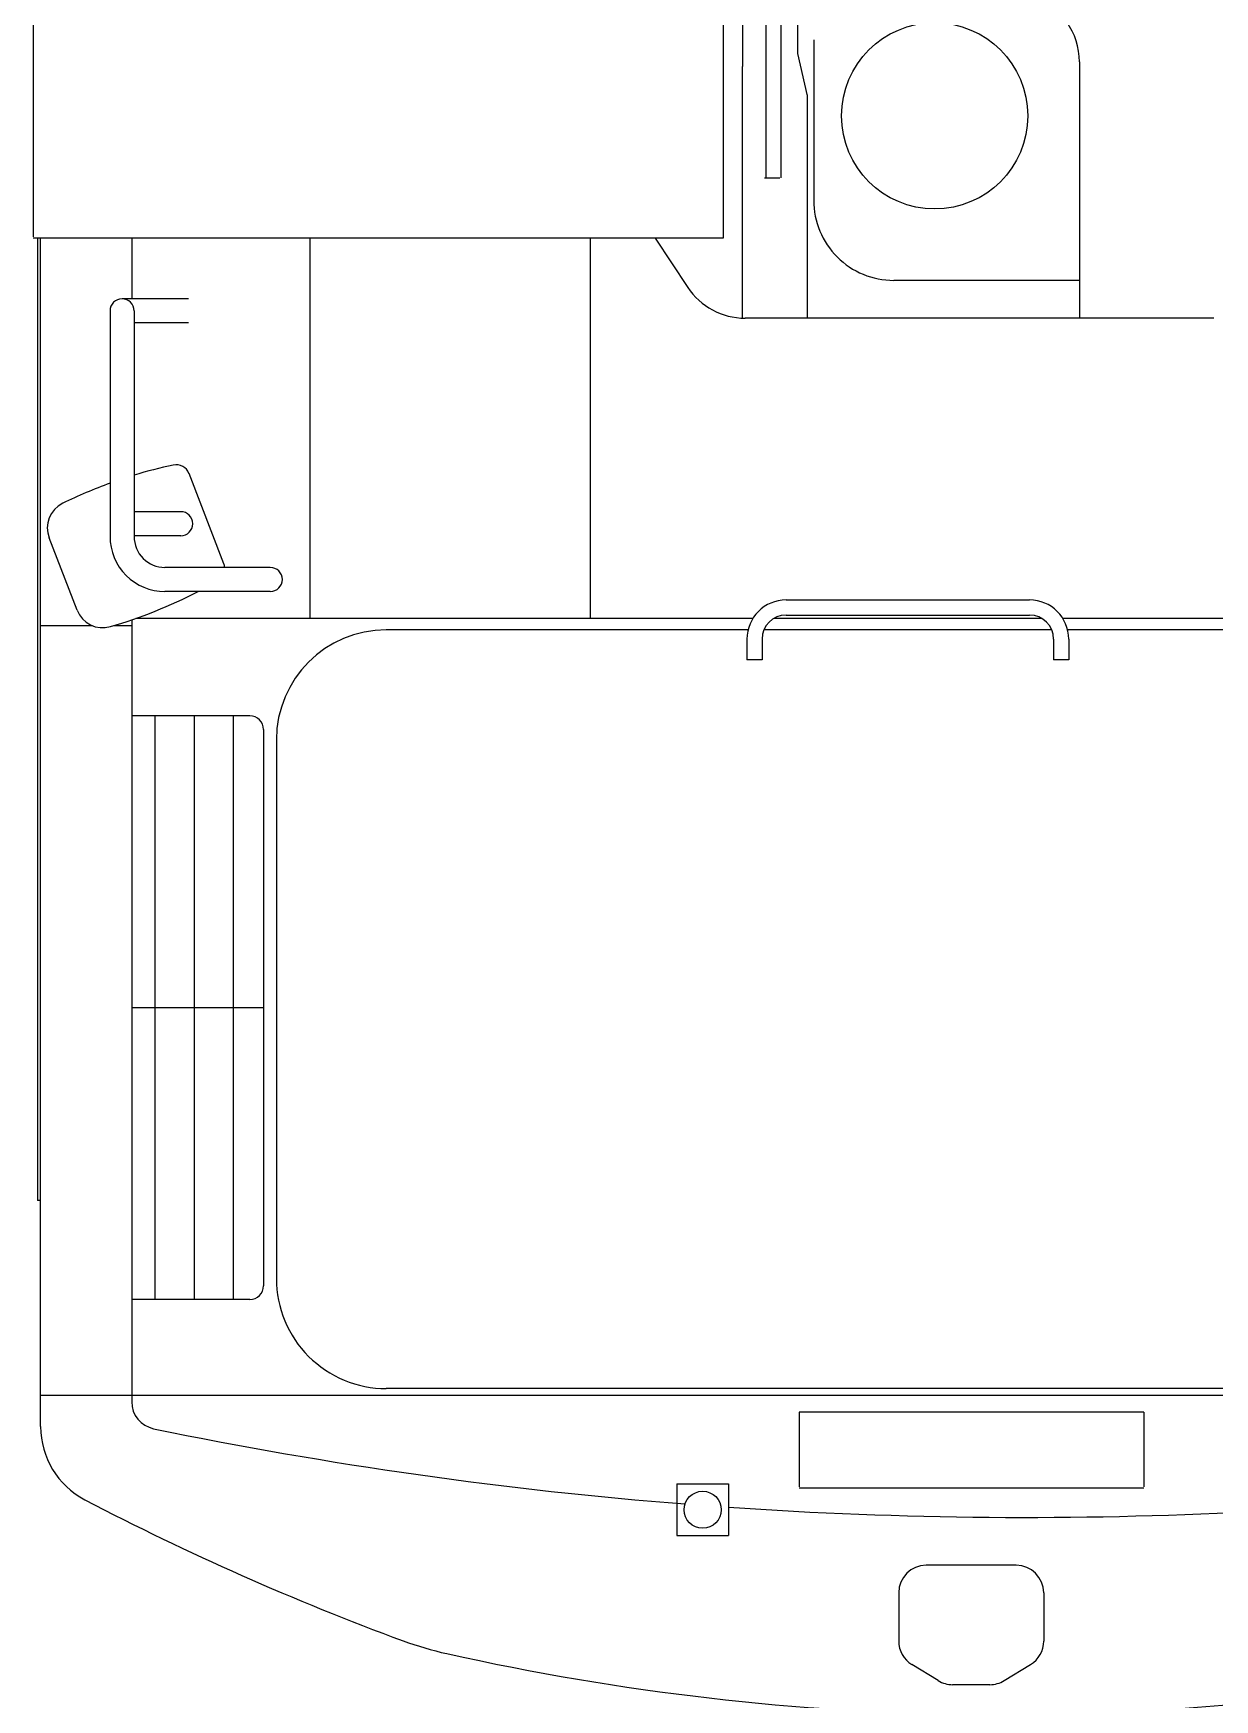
# Model space of a CAD drawing. Header units: millimetres. Extents: x -2078669 to -1085629, y -5987148 to 310365.
# Drawn here: x -1678231 to -1676511, y -3048506 to -3046079 of the extents above; entities that cross this region are included whole.
import ezdxf

# ---------------------------------------------------------------- set-up
doc = ezdxf.new("R2010")
doc.units = ezdxf.units.MM
doc.header["$LTSCALE"] = 500
doc.layers.add('D-BYP-STR8', color=5, linetype='Continuous', lineweight=25)
doc.layers.add('D-BYP-STRB', color=5, linetype='Continuous', lineweight=25)

# ---------------------------------------------------------------- blocks, each defined once
blk = doc.blocks.new('A$C45d7a2f6')
at = {"layer": 'D-BYP-STRB', "linetype": 'Continuous'}
for p, q in [((9010.1, 2879), (9010.1, 300.2)), ((7895.5, 2697.6), (7895.5, 1795.7)), ((9000.2, 2697.6), (9000.2, 803.6)), ((7878.9, 2178.9), (7878.9, 1788.7)), ((7441.6, 2008.8), (7441.6, 1326)), ((9034.5, 1906.8), (9143.5, 1906.8)), ((9034.5, 1906.8), (9034.5, 1404.9)), ((9145.5, 1906.8), (9145.5, 1404.9)), ((7068.4, 1813), (7441.6, 1813)), ((7386.6, 1813), (7386.6, 1542.5)), ((7908.9, 1797.3), (7938.9, 1797.3)), ((7938.9, 1797.3), (7938.9, 1775.3)), ((7895.5, 1772.6), (7895.5, 1353.5)), ((7908.9, 1775.3), (7938.9, 1775.3)), ((7878.9, 1758.3), (7878.9, 1367.8)), ((9297.5, 1760.9), (9367.9, 1760.9)), ((7851.9, 1385.8), (7851.9, 1740.3)), ((7873.9, 1385.8), (7873.9, 1740.3)), ((9425.5, 1703.3), (9402.1, 1741.7)), ((9257.5, 1720.9), (9257.5, 1589.8)), ((9431.4, 1682.5), (9431.4, 1628.2)), ((9425.5, 1607.4), (9402.1, 1569)), ((9297.5, 1549.8), (9367.9, 1549.8)), ((9297.5, 1549.8), (9367.9, 1549.8)), ((7036.5, 1426), (7270.1, 1426)), ((7056.1, 1402.5), (7118, 1416.6)), ((7441.6, 1417.1), (7116.4, 1417.1)), ((6896.4, 1402.5), (7056.1, 1402.5)), ((9034.5, 1404.9), (9143.5, 1404.9)), ((6034.4, 1378.3), (7237.3, 1378.3)), ((7237.5, 1354.5), (7237.5, 1376.6)), ((6017.5, 1356.2), (7237.5, 1356.2)), ((7878.9, 1337.4), (7878.9, 438.8)), ((7908.9, 1350.8), (7938.9, 1350.8)), ((7938.9, 1350.8), (7938.9, 1328.8)), ((6896.7, 1322.1), (7075, 1322.1)), ((7441.6, 1322.1), (7075, 1322.1)), ((7895.5, 1330.4), (7895.5, 803.6)), ((7908.9, 1328.8), (7938.9, 1328.8)), ((5533.9, 1294), (7325, 1294)), ((7325, 1294), (7325, 289.6)), ((9139.1, 1226.7), (9139.1, 1301.8)), ((9139.1, 1301.8), (9214.2, 1301.8)), ((9214.2, 1226.7), (9214.2, 1301.8)), ((7325, 1195.1), (7396.8, 1242.7)), ((9139.1, 1226.7), (9214.2, 1226.7)), ((7325, 1100.7), (7878.9, 1100.7)), ((7325, 692.2), (7878.9, 692.2)), ((7804.6, 634.7), (7804.6, 481.3)), ((7839.6, 634.7), (7839.6, 481.3)), ((8055.5, 643.6), (8840.2, 643.6)), ((8040.7, 624.9), (8850.5, 624.9)), ((8445.6, 624.9), (8445.6, 432.8)), ((8020.7, 604.9), (8020.7, 432.8)), ((8870.5, 604.9), (8870.5, 432.8)), ((7799.2, 567.1), (7667.8, 516.3)), ((8020.7, 580.7), (8870.5, 580.7)), ((7413.4, 515.6), (7413.4, 418.8)), ((7448.4, 515.6), (7448.4, 436.3)), ((8020.7, 523.7), (8870.5, 523.7)), ((7723.4, 504.2), (7723.4, 436.3)), ((7758.4, 504.2), (7758.4, 436.3)), ((8020.7, 466.7), (8870.5, 466.7)), ((7325, 432.8), (7413.4, 432.8)), ((7430.9, 436.3), (7759.6, 436.3)), ((7881, 432.8), (9019.5, 432.8)), ((7889.5, 432.8), (7889.5, 406.1)), ((7430.9, 401.3), (7759.6, 401.3)), ((7889.5, 375.8), (7889.5, 300.2)), ((7866.8, 353.3), (7761.5, 312.6)), ((9055.7, 300.2), (7325, 300.2)), ((7325, 295.7), (8726.5, 295.7)), ((8726.5, 300.2), (8726.5, 295.7)), ((5518, 289.6), (7323.4, 289.6))]:
    blk.add_line(p, q, dxfattribs=at)
for centre, radius in [((7147, 1602.1), 135.6), ((9176.7, 1264.3), 27)]:
    blk.add_circle(centre, radius, dxfattribs=at)
for centre, radius, start, end in [((5765.3, 1699.7), 3709.9, 347.4231, 11.3263), ((2877.3, 1734.5), 6310.5, 356.06862, 2.96663), ((7068.4, 1712.6), 100.4, 90, 125.4309), ((7908.9, 1740.3), 57, 90, 180), ((7908.9, 1740.3), 35, 90, 180), ((9297.5, 1720.9), 40, 90, 180), ((9367.9, 1720.9), 40, 31.373, 90), ((9391.4, 1682.5), 40, 0, 31.373), ((9391.4, 1628.2), 40, 328.627, 0), ((9297.5, 1589.8), 40, 180, 270), ((9367.9, 1589.8), 40, 270, 328.627), ((7270.1, 1542.5), 116.5, 270, 0), ((7908.9, 1385.8), 57, 180, 270), ((7908.9, 1385.8), 35, 180, 270), ((7341.6, 1326), 100, 303.536, 0), ((2877.3, 1734.5), 6310.5, 348.39172, 355.49277), ((8898.2, 1000.7), 500, 339.8145, 347.4231), ((5694.1, 2178.7), 3913.8, 332.385, 339.8145), ((8055.5, 803.6), 160, 180, 270), ((8840.2, 803.6), 160, 270, 0), ((7822.1, 634.7), 17.5, 0, 180), ((8040.7, 604.9), 20, 90, 180), ((8850.5, 604.9), 20, 0, 90), ((7806.4, 548.4), 20, 95.3009, 111.1121), ((7675, 497.6), 20, 111.1392, 192.1297), ((7740.9, 504.2), 17.5, 0, 180), ((7213.9, 204.6), 705, 16.2417, 27.4456), ((8344.7, 641.6), 705, 192.1297, 196.9249), ((7759.6, 481.3), 45, 270, 0), ((7759.6, 481.3), 80, 270, 0), ((9019.5, 472.8), 40, 270, 348.3917), ((7430.9, 418.8), 17.5, 90, 270), ((8344.7, 641.6), 705, 199.9233, 206.0095), ((7852.4, 390.6), 40, 291.1256, 16.2417), ((9055.7, 420.2), 120, 270, 332.385), ((7747.1, 349.9), 40, 206.0095, 291.1256)]:
    blk.add_arc(centre, radius, start, end, dxfattribs=at)

msp = doc.modelspace()

# ---------------------------------------------------------------- block references
at = {"layer": 'D-BYP-STR8', "rotation": 270}
msp.add_blockref('A$C45d7a2f6', (-1678521, -3039052.4), dxfattribs=at)

doc.saveas('drawing.dxf')
